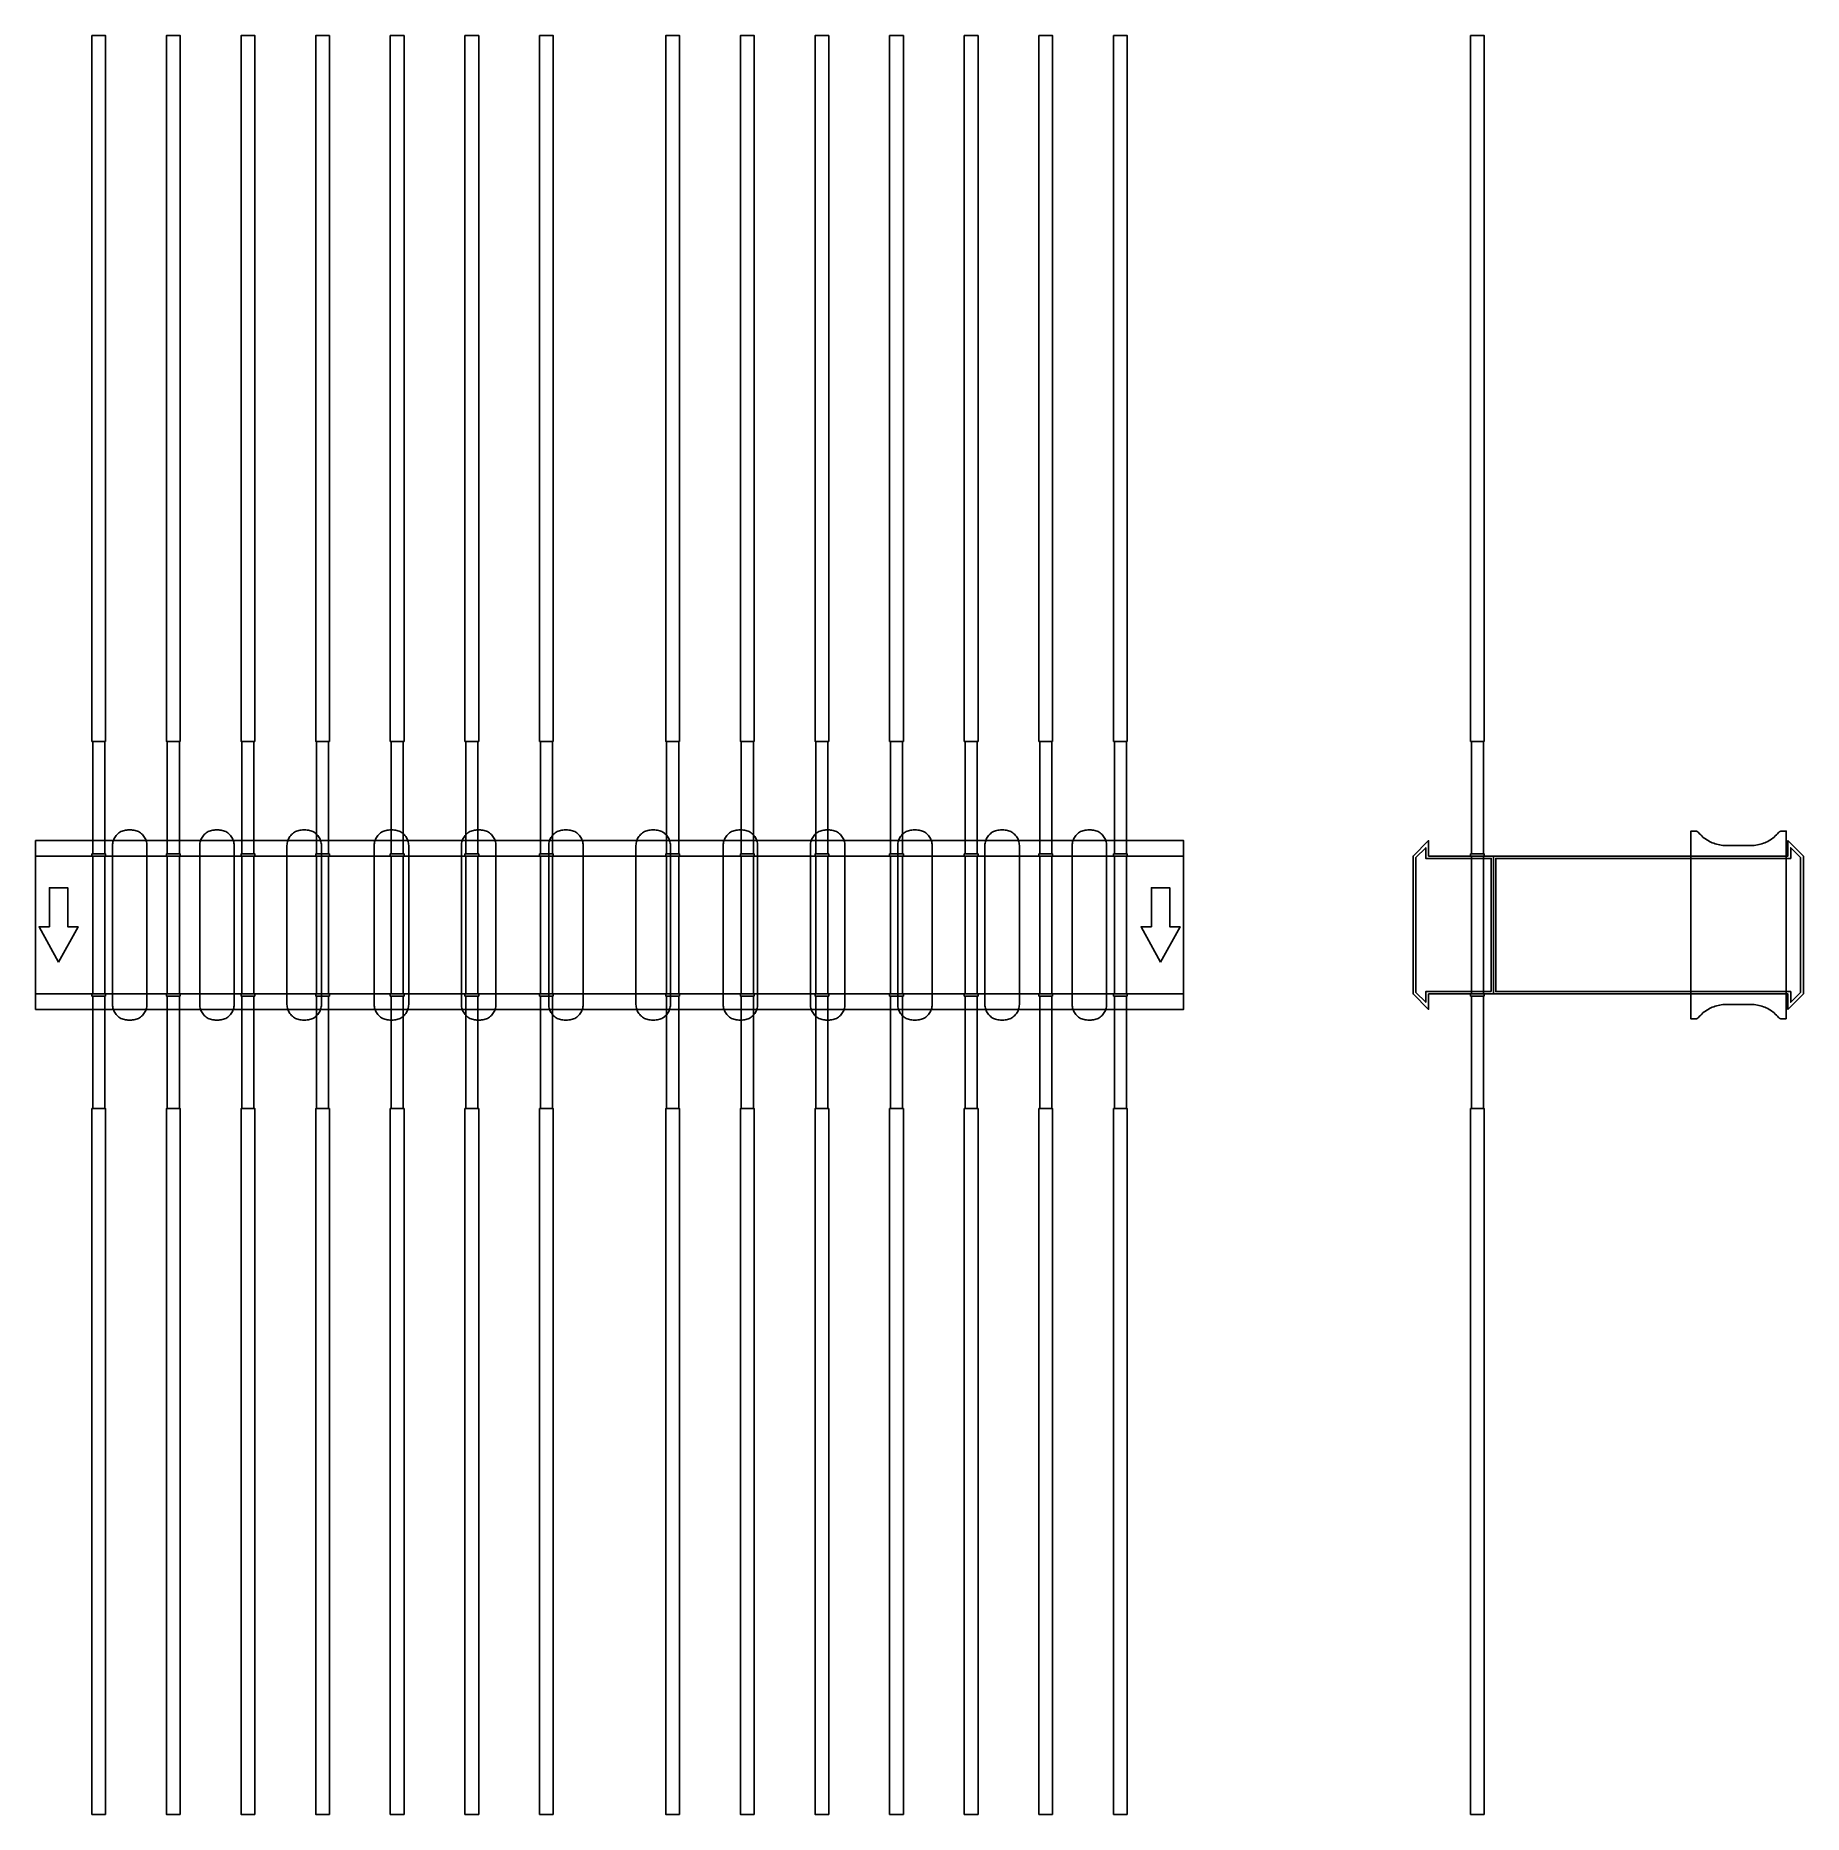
# Model space of a CAD drawing. Extents: x 0 to 1540, y -775 to 775.
import ezdxf

# ---------------------------------------------------------------- set-up
doc = ezdxf.new("R2010")
doc.units = 0
doc.layers.add('Halfen', color=7, linetype='CONTINUOUS')

msp = doc.modelspace()

# ---------------------------------------------------------------- linework, layer by layer
at = {"layer": 'Halfen', "color": 7}
for points in [[(61, 160), (61, 775), (49, 775), (49, 160)], [(126, 160), (126, 775), (114, 775), (114, 160)], [(191, 160), (191, 775), (179, 775), (179, 160)], [(256, 160), (256, 775), (244, 775), (244, 160)], [(321, 160), (321, 775), (309, 775), (309, 160)], [(386, 160), (386, 775), (374, 775), (374, 160)], [(451, 160), (451, 775), (439, 775), (439, 160)], [(561, 160), (561, 775), (549, 775), (549, 160)], [(626, 160), (626, 775), (614, 775), (614, 160)], [(691, 160), (691, 775), (679, 775), (679, 160)], [(756, 160), (756, 775), (744, 775), (744, 160)], [(821, 160), (821, 775), (809, 775), (809, 160)], [(886, 160), (886, 775), (874, 775), (874, 160)], [(951, 160), (951, 775), (939, 775), (939, 160)], [(1262, 160), (1262, 775), (1250, 775), (1250, 160)], [(60.25, 62), (60.25, 160), (49.75, 160), (49.75, 62)], [(125.25, 62), (125.25, 160), (114.75, 160), (114.75, 62)], [(190.25, 62), (190.25, 160), (179.75, 160), (179.75, 62)], [(255.25, 62), (255.25, 160), (244.75, 160), (244.75, 62)], [(320.25, 62), (320.25, 160), (309.75, 160), (309.75, 62)], [(385.25, 62), (385.25, 160), (374.75, 160), (374.75, 62)], [(450.25, 62), (450.25, 160), (439.75, 160), (439.75, 62)], [(560.25, 62), (560.25, 160), (549.75, 160), (549.75, 62)], [(625.25, 62), (625.25, 160), (614.75, 160), (614.75, 62)], [(690.25, 62), (690.25, 160), (679.75, 160), (679.75, 62)], [(755.25, 62), (755.25, 160), (744.75, 160), (744.75, 62)], [(820.25, 62), (820.25, 160), (809.75, 160), (809.75, 62)], [(885.25, 62), (885.25, 160), (874.75, 160), (874.75, 62)], [(950.25, 62), (950.25, 160), (939.75, 160), (939.75, 62)], [(1261.25, 62), (1261.25, 160), (1250.75, 160), (1250.75, 62)], [(97, -69.3), (97, -56.8), (97, 69.3), (96.958, 70.359), (96.834, 71.412), (96.627, 72.452), (96.339, 73.472), (95.972, 74.466), (95.529, 75.429), (95.011, 76.354), (94.422, 77.235), (93.765, 78.068), (93.046, 78.846), (92.268, 79.565), (91.435, 80.222), (90.554, 80.811), (89.629, 81.329), (88.666, 81.772), (87.672, 82.139), (86.652, 82.427), (85.612, 82.634), (84.559, 82.758), (83.5, 82.8), (80.5, 82.8), (79.441, 82.758), (78.388, 82.634), (77.348, 82.427), (76.328, 82.139), (75.334, 81.772), (74.371, 81.329), (73.446, 80.811), (72.565, 80.222), (71.732, 79.565), (70.954, 78.846), (70.235, 78.068), (69.578, 77.235), (68.989, 76.354), (68.471, 75.429), (68.028, 74.466), (67.661, 73.472), (67.373, 72.452), (67.166, 71.412), (67.042, 70.359), (67, 69.3), (67, -56.8), (67, -69.3), (67.042, -70.359), (67.166, -71.412), (67.373, -72.452), (67.661, -73.472), (68.028, -74.466), (68.471, -75.429), (68.989, -76.354), (69.578, -77.235), (70.235, -78.068), (70.954, -78.846), (71.732, -79.565), (72.565, -80.222), (73.446, -80.811), (74.371, -81.329), (75.334, -81.772), (76.328, -82.139), (77.348, -82.427), (78.388, -82.634), (79.441, -82.758), (80.5, -82.8), (83.5, -82.8), (84.559, -82.758), (85.612, -82.634), (86.652, -82.427), (87.672, -82.139), (88.666, -81.772), (89.629, -81.329), (90.554, -80.811), (91.435, -80.222), (92.268, -79.565), (93.046, -78.846), (93.765, -78.068), (94.422, -77.235), (95.011, -76.354), (95.529, -75.429), (95.972, -74.466), (96.339, -73.472), (96.627, -72.452), (96.834, -71.412), (96.958, -70.359), (97, -69.3)], [(173, -69.3), (173, -56.8), (173, 69.3), (172.958, 70.359), (172.834, 71.412), (172.627, 72.452), (172.339, 73.472), (171.972, 74.466), (171.529, 75.429), (171.011, 76.354), (170.422, 77.235), (169.765, 78.068), (169.046, 78.846), (168.268, 79.565), (167.435, 80.222), (166.554, 80.811), (165.629, 81.329), (164.666, 81.772), (163.672, 82.139), (162.652, 82.427), (161.612, 82.634), (160.559, 82.758), (159.5, 82.8), (156.5, 82.8), (155.441, 82.758), (154.388, 82.634), (153.348, 82.427), (152.328, 82.139), (151.334, 81.772), (150.371, 81.329), (149.446, 80.811), (148.565, 80.222), (147.732, 79.565), (146.954, 78.846), (146.235, 78.068), (145.578, 77.235), (144.989, 76.354), (144.471, 75.429), (144.028, 74.466), (143.661, 73.472), (143.373, 72.452), (143.166, 71.412), (143.042, 70.359), (143, 69.3), (143, -56.8), (143, -69.3), (143.042, -70.359), (143.166, -71.412), (143.373, -72.452), (143.661, -73.472), (144.028, -74.466), (144.471, -75.429), (144.989, -76.354), (145.578, -77.235), (146.235, -78.068), (146.954, -78.846), (147.732, -79.565), (148.565, -80.222), (149.446, -80.811), (150.371, -81.329), (151.334, -81.772), (152.328, -82.139), (153.348, -82.427), (154.388, -82.634), (155.441, -82.758), (156.5, -82.8), (159.5, -82.8), (160.559, -82.758), (161.612, -82.634), (162.652, -82.427), (163.672, -82.139), (164.666, -81.772), (165.629, -81.329), (166.554, -80.811), (167.435, -80.222), (168.268, -79.565), (169.046, -78.846), (169.765, -78.068), (170.422, -77.235), (171.011, -76.354), (171.529, -75.429), (171.972, -74.466), (172.339, -73.472), (172.627, -72.452), (172.834, -71.412), (172.958, -70.359), (173, -69.3)], [(249, -69.3), (249, -56.8), (249, 69.3), (248.958, 70.359), (248.834, 71.412), (248.627, 72.452), (248.339, 73.472), (247.972, 74.466), (247.529, 75.429), (247.011, 76.354), (246.422, 77.235), (245.765, 78.068), (245.046, 78.846), (244.268, 79.565), (243.435, 80.222), (242.554, 80.811), (241.629, 81.329), (240.666, 81.772), (239.672, 82.139), (238.652, 82.427), (237.612, 82.634), (236.559, 82.758), (235.5, 82.8), (232.5, 82.8), (231.441, 82.758), (230.388, 82.634), (229.348, 82.427), (228.328, 82.139), (227.334, 81.772), (226.371, 81.329), (225.446, 80.811), (224.565, 80.222), (223.732, 79.565), (222.954, 78.846), (222.235, 78.068), (221.578, 77.235), (220.989, 76.354), (220.471, 75.429), (220.028, 74.466), (219.661, 73.472), (219.373, 72.452), (219.166, 71.412), (219.042, 70.359), (219, 69.3), (219, -56.8), (219, -69.3), (219.042, -70.359), (219.166, -71.412), (219.373, -72.452), (219.661, -73.472), (220.028, -74.466), (220.471, -75.429), (220.989, -76.354), (221.578, -77.235), (222.235, -78.068), (222.954, -78.846), (223.732, -79.565), (224.565, -80.222), (225.446, -80.811), (226.371, -81.329), (227.334, -81.772), (228.328, -82.139), (229.348, -82.427), (230.388, -82.634), (231.441, -82.758), (232.5, -82.8), (235.5, -82.8), (236.559, -82.758), (237.612, -82.634), (238.652, -82.427), (239.672, -82.139), (240.666, -81.772), (241.629, -81.329), (242.554, -80.811), (243.435, -80.222), (244.268, -79.565), (245.046, -78.846), (245.765, -78.068), (246.422, -77.235), (247.011, -76.354), (247.529, -75.429), (247.972, -74.466), (248.339, -73.472), (248.627, -72.452), (248.834, -71.412), (248.958, -70.359), (249, -69.3)], [(325, -69.3), (325, -56.8), (325, 69.3), (324.958, 70.359), (324.834, 71.412), (324.627, 72.452), (324.339, 73.472), (323.972, 74.466), (323.529, 75.429), (323.011, 76.354), (322.422, 77.235), (321.765, 78.068), (321.046, 78.846), (320.268, 79.565), (319.435, 80.222), (318.554, 80.811), (317.629, 81.329), (316.666, 81.772), (315.672, 82.139), (314.652, 82.427), (313.612, 82.634), (312.559, 82.758), (311.5, 82.8), (308.5, 82.8), (307.441, 82.758), (306.388, 82.634), (305.348, 82.427), (304.328, 82.139), (303.334, 81.772), (302.371, 81.329), (301.446, 80.811), (300.565, 80.222), (299.732, 79.565), (298.954, 78.846), (298.235, 78.068), (297.578, 77.235), (296.989, 76.354), (296.471, 75.429), (296.028, 74.466), (295.661, 73.472), (295.373, 72.452), (295.166, 71.412), (295.042, 70.359), (295, 69.3), (295, -56.8), (295, -69.3), (295.042, -70.359), (295.166, -71.412), (295.373, -72.452), (295.661, -73.472), (296.028, -74.466), (296.471, -75.429), (296.989, -76.354), (297.578, -77.235), (298.235, -78.068), (298.954, -78.846), (299.732, -79.565), (300.565, -80.222), (301.446, -80.811), (302.371, -81.329), (303.334, -81.772), (304.328, -82.139), (305.348, -82.427), (306.388, -82.634), (307.441, -82.758), (308.5, -82.8), (311.5, -82.8), (312.559, -82.758), (313.612, -82.634), (314.652, -82.427), (315.672, -82.139), (316.666, -81.772), (317.629, -81.329), (318.554, -80.811), (319.435, -80.222), (320.268, -79.565), (321.046, -78.846), (321.765, -78.068), (322.422, -77.235), (323.011, -76.354), (323.529, -75.429), (323.972, -74.466), (324.339, -73.472), (324.627, -72.452), (324.834, -71.412), (324.958, -70.359), (325, -69.3)], [(401, -69.3), (401, -56.8), (401, 69.3), (400.958, 70.359), (400.834, 71.412), (400.627, 72.452), (400.339, 73.472), (399.972, 74.466), (399.529, 75.429), (399.011, 76.354), (398.422, 77.235), (397.765, 78.068), (397.046, 78.846), (396.268, 79.565), (395.435, 80.222), (394.554, 80.811), (393.629, 81.329), (392.666, 81.772), (391.672, 82.139), (390.652, 82.427), (389.612, 82.634), (388.559, 82.758), (387.5, 82.8), (384.5, 82.8), (383.441, 82.758), (382.388, 82.634), (381.348, 82.427), (380.328, 82.139), (379.334, 81.772), (378.371, 81.329), (377.446, 80.811), (376.565, 80.222), (375.732, 79.565), (374.954, 78.846), (374.235, 78.068), (373.578, 77.235), (372.989, 76.354), (372.471, 75.429), (372.028, 74.466), (371.661, 73.472), (371.373, 72.452), (371.166, 71.412), (371.042, 70.359), (371, 69.3), (371, -56.8), (371, -69.3), (371.042, -70.359), (371.166, -71.412), (371.373, -72.452), (371.661, -73.472), (372.028, -74.466), (372.471, -75.429), (372.989, -76.354), (373.578, -77.235), (374.235, -78.068), (374.954, -78.846), (375.732, -79.565), (376.565, -80.222), (377.446, -80.811), (378.371, -81.329), (379.334, -81.772), (380.328, -82.139), (381.348, -82.427), (382.388, -82.634), (383.441, -82.758), (384.5, -82.8), (387.5, -82.8), (388.559, -82.758), (389.612, -82.634), (390.652, -82.427), (391.672, -82.139), (392.666, -81.772), (393.629, -81.329), (394.554, -80.811), (395.435, -80.222), (396.268, -79.565), (397.046, -78.846), (397.765, -78.068), (398.422, -77.235), (399.011, -76.354), (399.529, -75.429), (399.972, -74.466), (400.339, -73.472), (400.627, -72.452), (400.834, -71.412), (400.958, -70.359), (401, -69.3)], [(477, -69.3), (477, -56.8), (477, 69.3), (476.958, 70.359), (476.834, 71.412), (476.627, 72.452), (476.339, 73.472), (475.972, 74.466), (475.529, 75.429), (475.011, 76.354), (474.422, 77.235), (473.765, 78.068), (473.046, 78.846), (472.268, 79.565), (471.435, 80.222), (470.554, 80.811), (469.629, 81.329), (468.666, 81.772), (467.672, 82.139), (466.652, 82.427), (465.612, 82.634), (464.559, 82.758), (463.5, 82.8), (460.5, 82.8), (459.441, 82.758), (458.388, 82.634), (457.348, 82.427), (456.328, 82.139), (455.334, 81.772), (454.371, 81.329), (453.446, 80.811), (452.565, 80.222), (451.732, 79.565), (450.954, 78.846), (450.235, 78.068), (449.578, 77.235), (448.989, 76.354), (448.471, 75.429), (448.028, 74.466), (447.661, 73.472), (447.373, 72.452), (447.166, 71.412), (447.042, 70.359), (447, 69.3), (447, -56.8), (447, -69.3), (447.042, -70.359), (447.166, -71.412), (447.373, -72.452), (447.661, -73.472), (448.028, -74.466), (448.471, -75.429), (448.989, -76.354), (449.578, -77.235), (450.235, -78.068), (450.954, -78.846), (451.732, -79.565), (452.565, -80.222), (453.446, -80.811), (454.371, -81.329), (455.334, -81.772), (456.328, -82.139), (457.348, -82.427), (458.388, -82.634), (459.441, -82.758), (460.5, -82.8), (463.5, -82.8), (464.559, -82.758), (465.612, -82.634), (466.652, -82.427), (467.672, -82.139), (468.666, -81.772), (469.629, -81.329), (470.554, -80.811), (471.435, -80.222), (472.268, -79.565), (473.046, -78.846), (473.765, -78.068), (474.422, -77.235), (475.011, -76.354), (475.529, -75.429), (475.972, -74.466), (476.339, -73.472), (476.627, -72.452), (476.834, -71.412), (476.958, -70.359), (477, -69.3)], [(553, -69.3), (553, -56.8), (553, 69.3), (552.958, 70.359), (552.834, 71.412), (552.627, 72.452), (552.339, 73.472), (551.972, 74.466), (551.529, 75.429), (551.011, 76.354), (550.422, 77.235), (549.765, 78.068), (549.046, 78.846), (548.268, 79.565), (547.435, 80.222), (546.554, 80.811), (545.629, 81.329), (544.666, 81.772), (543.672, 82.139), (542.652, 82.427), (541.612, 82.634), (540.559, 82.758), (539.5, 82.8), (536.5, 82.8), (535.441, 82.758), (534.388, 82.634), (533.348, 82.427), (532.328, 82.139), (531.334, 81.772), (530.371, 81.329), (529.446, 80.811), (528.565, 80.222), (527.732, 79.565), (526.954, 78.846), (526.235, 78.068), (525.578, 77.235), (524.989, 76.354), (524.471, 75.429), (524.028, 74.466), (523.661, 73.472), (523.373, 72.452), (523.166, 71.412), (523.042, 70.359), (523, 69.3), (523, -56.8), (523, -69.3), (523.042, -70.359), (523.166, -71.412), (523.373, -72.452), (523.661, -73.472), (524.028, -74.466), (524.471, -75.429), (524.989, -76.354), (525.578, -77.235), (526.235, -78.068), (526.954, -78.846), (527.732, -79.565), (528.565, -80.222), (529.446, -80.811), (530.371, -81.329), (531.334, -81.772), (532.328, -82.139), (533.348, -82.427), (534.388, -82.634), (535.441, -82.758), (536.5, -82.8), (539.5, -82.8), (540.559, -82.758), (541.612, -82.634), (542.652, -82.427), (543.672, -82.139), (544.666, -81.772), (545.629, -81.329), (546.554, -80.811), (547.435, -80.222), (548.268, -79.565), (549.046, -78.846), (549.765, -78.068), (550.422, -77.235), (551.011, -76.354), (551.529, -75.429), (551.972, -74.466), (552.339, -73.472), (552.627, -72.452), (552.834, -71.412), (552.958, -70.359), (553, -69.3)], [(629, -69.3), (629, -56.8), (629, 69.3), (628.958, 70.359), (628.834, 71.412), (628.627, 72.452), (628.339, 73.472), (627.972, 74.466), (627.529, 75.429), (627.011, 76.354), (626.422, 77.235), (625.765, 78.068), (625.046, 78.846), (624.268, 79.565), (623.435, 80.222), (622.554, 80.811), (621.629, 81.329), (620.666, 81.772), (619.672, 82.139), (618.652, 82.427), (617.612, 82.634), (616.559, 82.758), (615.5, 82.8), (612.5, 82.8), (611.441, 82.758), (610.388, 82.634), (609.348, 82.427), (608.328, 82.139), (607.334, 81.772), (606.371, 81.329), (605.446, 80.811), (604.565, 80.222), (603.732, 79.565), (602.954, 78.846), (602.235, 78.068), (601.578, 77.235), (600.989, 76.354), (600.471, 75.429), (600.028, 74.466), (599.661, 73.472), (599.373, 72.452), (599.166, 71.412), (599.042, 70.359), (599, 69.3), (599, -56.8), (599, -69.3), (599.042, -70.359), (599.166, -71.412), (599.373, -72.452), (599.661, -73.472), (600.028, -74.466), (600.471, -75.429), (600.989, -76.354), (601.578, -77.235), (602.235, -78.068), (602.954, -78.846), (603.732, -79.565), (604.565, -80.222), (605.446, -80.811), (606.371, -81.329), (607.334, -81.772), (608.328, -82.139), (609.348, -82.427), (610.388, -82.634), (611.441, -82.758), (612.5, -82.8), (615.5, -82.8), (616.559, -82.758), (617.612, -82.634), (618.652, -82.427), (619.672, -82.139), (620.666, -81.772), (621.629, -81.329), (622.554, -80.811), (623.435, -80.222), (624.268, -79.565), (625.046, -78.846), (625.765, -78.068), (626.422, -77.235), (627.011, -76.354), (627.529, -75.429), (627.972, -74.466), (628.339, -73.472), (628.627, -72.452), (628.834, -71.412), (628.958, -70.359), (629, -69.3)], [(705, -69.3), (705, -56.8), (705, 69.3), (704.958, 70.359), (704.834, 71.412), (704.627, 72.452), (704.339, 73.472), (703.972, 74.466), (703.529, 75.429), (703.011, 76.354), (702.422, 77.235), (701.765, 78.068), (701.046, 78.846), (700.268, 79.565), (699.435, 80.222), (698.554, 80.811), (697.629, 81.329), (696.666, 81.772), (695.672, 82.139), (694.652, 82.427), (693.612, 82.634), (692.559, 82.758), (691.5, 82.8), (688.5, 82.8), (687.441, 82.758), (686.388, 82.634), (685.348, 82.427), (684.328, 82.139), (683.334, 81.772), (682.371, 81.329), (681.446, 80.811), (680.565, 80.222), (679.732, 79.565), (678.954, 78.846), (678.235, 78.068), (677.578, 77.235), (676.989, 76.354), (676.471, 75.429), (676.028, 74.466), (675.661, 73.472), (675.373, 72.452), (675.166, 71.412), (675.042, 70.359), (675, 69.3), (675, -56.8), (675, -69.3), (675.042, -70.359), (675.166, -71.412), (675.373, -72.452), (675.661, -73.472), (676.028, -74.466), (676.471, -75.429), (676.989, -76.354), (677.578, -77.235), (678.235, -78.068), (678.954, -78.846), (679.732, -79.565), (680.565, -80.222), (681.446, -80.811), (682.371, -81.329), (683.334, -81.772), (684.328, -82.139), (685.348, -82.427), (686.388, -82.634), (687.441, -82.758), (688.5, -82.8), (691.5, -82.8), (692.559, -82.758), (693.612, -82.634), (694.652, -82.427), (695.672, -82.139), (696.666, -81.772), (697.629, -81.329), (698.554, -80.811), (699.435, -80.222), (700.268, -79.565), (701.046, -78.846), (701.765, -78.068), (702.422, -77.235), (703.011, -76.354), (703.529, -75.429), (703.972, -74.466), (704.339, -73.472), (704.627, -72.452), (704.834, -71.412), (704.958, -70.359), (705, -69.3)], [(781, -69.3), (781, -56.8), (781, 69.3), (780.958, 70.359), (780.834, 71.412), (780.627, 72.452), (780.339, 73.472), (779.972, 74.466), (779.529, 75.429), (779.011, 76.354), (778.422, 77.235), (777.765, 78.068), (777.046, 78.846), (776.268, 79.565), (775.435, 80.222), (774.554, 80.811), (773.629, 81.329), (772.666, 81.772), (771.672, 82.139), (770.652, 82.427), (769.612, 82.634), (768.559, 82.758), (767.5, 82.8), (764.5, 82.8), (763.441, 82.758), (762.388, 82.634), (761.348, 82.427), (760.328, 82.139), (759.334, 81.772), (758.371, 81.329), (757.446, 80.811), (756.565, 80.222), (755.732, 79.565), (754.954, 78.846), (754.235, 78.068), (753.578, 77.235), (752.989, 76.354), (752.471, 75.429), (752.028, 74.466), (751.661, 73.472), (751.373, 72.452), (751.166, 71.412), (751.042, 70.359), (751, 69.3), (751, -56.8), (751, -69.3), (751.042, -70.359), (751.166, -71.412), (751.373, -72.452), (751.661, -73.472), (752.028, -74.466), (752.471, -75.429), (752.989, -76.354), (753.578, -77.235), (754.235, -78.068), (754.954, -78.846), (755.732, -79.565), (756.565, -80.222), (757.446, -80.811), (758.371, -81.329), (759.334, -81.772), (760.328, -82.139), (761.348, -82.427), (762.388, -82.634), (763.441, -82.758), (764.5, -82.8), (767.5, -82.8), (768.559, -82.758), (769.612, -82.634), (770.652, -82.427), (771.672, -82.139), (772.666, -81.772), (773.629, -81.329), (774.554, -80.811), (775.435, -80.222), (776.268, -79.565), (777.046, -78.846), (777.765, -78.068), (778.422, -77.235), (779.011, -76.354), (779.529, -75.429), (779.972, -74.466), (780.339, -73.472), (780.627, -72.452), (780.834, -71.412), (780.958, -70.359), (781, -69.3)], [(857, -69.3), (857, -56.8), (857, 69.3), (856.958, 70.359), (856.834, 71.412), (856.627, 72.452), (856.339, 73.472), (855.972, 74.466), (855.529, 75.429), (855.011, 76.354), (854.422, 77.235), (853.765, 78.068), (853.046, 78.846), (852.268, 79.565), (851.435, 80.222), (850.554, 80.811), (849.629, 81.329), (848.666, 81.772), (847.672, 82.139), (846.652, 82.427), (845.612, 82.634), (844.559, 82.758), (843.5, 82.8), (840.5, 82.8), (839.441, 82.758), (838.388, 82.634), (837.348, 82.427), (836.328, 82.139), (835.334, 81.772), (834.371, 81.329), (833.446, 80.811), (832.565, 80.222), (831.732, 79.565), (830.954, 78.846), (830.235, 78.068), (829.578, 77.235), (828.989, 76.354), (828.471, 75.429), (828.028, 74.466), (827.661, 73.472), (827.373, 72.452), (827.166, 71.412), (827.042, 70.359), (827, 69.3), (827, -56.8), (827, -69.3), (827.042, -70.359), (827.166, -71.412), (827.373, -72.452), (827.661, -73.472), (828.028, -74.466), (828.471, -75.429), (828.989, -76.354), (829.578, -77.235), (830.235, -78.068), (830.954, -78.846), (831.732, -79.565), (832.565, -80.222), (833.446, -80.811), (834.371, -81.329), (835.334, -81.772), (836.328, -82.139), (837.348, -82.427), (838.388, -82.634), (839.441, -82.758), (840.5, -82.8), (843.5, -82.8), (844.559, -82.758), (845.612, -82.634), (846.652, -82.427), (847.672, -82.139), (848.666, -81.772), (849.629, -81.329), (850.554, -80.811), (851.435, -80.222), (852.268, -79.565), (853.046, -78.846), (853.765, -78.068), (854.422, -77.235), (855.011, -76.354), (855.529, -75.429), (855.972, -74.466), (856.339, -73.472), (856.627, -72.452), (856.834, -71.412), (856.958, -70.359), (857, -69.3)], [(933, -69.3), (933, -56.8), (933, 69.3), (932.958, 70.359), (932.834, 71.412), (932.627, 72.452), (932.339, 73.472), (931.972, 74.466), (931.529, 75.429), (931.011, 76.354), (930.422, 77.235), (929.765, 78.068), (929.046, 78.846), (928.268, 79.565), (927.435, 80.222), (926.554, 80.811), (925.629, 81.329), (924.666, 81.772), (923.672, 82.139), (922.652, 82.427), (921.612, 82.634), (920.559, 82.758), (919.5, 82.8), (916.5, 82.8), (915.441, 82.758), (914.388, 82.634), (913.348, 82.427), (912.328, 82.139), (911.334, 81.772), (910.371, 81.329), (909.446, 80.811), (908.565, 80.222), (907.732, 79.565), (906.954, 78.846), (906.235, 78.068), (905.578, 77.235), (904.989, 76.354), (904.471, 75.429), (904.028, 74.466), (903.661, 73.472), (903.373, 72.452), (903.166, 71.412), (903.042, 70.359), (903, 69.3), (903, -56.8), (903, -69.3), (903.042, -70.359), (903.166, -71.412), (903.373, -72.452), (903.661, -73.472), (904.028, -74.466), (904.471, -75.429), (904.989, -76.354), (905.578, -77.235), (906.235, -78.068), (906.954, -78.846), (907.732, -79.565), (908.565, -80.222), (909.446, -80.811), (910.371, -81.329), (911.334, -81.772), (912.328, -82.139), (913.348, -82.427), (914.388, -82.634), (915.441, -82.758), (916.5, -82.8), (919.5, -82.8), (920.559, -82.758), (921.612, -82.634), (922.652, -82.427), (923.672, -82.139), (924.666, -81.772), (925.629, -81.329), (926.554, -80.811), (927.435, -80.222), (928.268, -79.565), (929.046, -78.846), (929.765, -78.068), (930.422, -77.235), (931.011, -76.354), (931.529, -75.429), (931.972, -74.466), (932.339, -73.472), (932.627, -72.452), (932.834, -71.412), (932.958, -70.359), (933, -69.3)], [(1525, -81.8), (1525, 81.8), (1521, 81.8), (1520.846, 81.797), (1520.691, 81.786), (1520.538, 81.769), (1520.385, 81.746), (1520.234, 81.715), (1520.084, 81.678), (1519.936, 81.634), (1519.789, 81.584), (1519.646, 81.527), (1519.505, 81.464), (1519.366, 81.395), (1519.231, 81.32), (1519.1, 81.239), (1518.972, 81.153), (1518.848, 81.06), (1518.728, 80.963), (1518.613, 80.86), (1518.502, 80.752), (1518.397, 80.639), (1518.296, 80.522), (1517.41, 79.491), (1516.479, 78.5), (1515.505, 77.551), (1514.491, 76.646), (1513.437, 75.787), (1512.347, 74.975), (1511.222, 74.211), (1510.064, 73.499), (1508.876, 72.838), (1507.66, 72.23), (1506.418, 71.676), (1505.153, 71.178), (1503.867, 70.736), (1502.563, 70.351), (1501.243, 70.024), (1499.911, 69.756), (1498.567, 69.547), (1497.216, 69.397), (1495.859, 69.307), (1494.5, 69.277), (1472.5, 69.277), (1471.141, 69.307), (1469.784, 69.397), (1468.433, 69.547), (1467.089, 69.756), (1465.757, 70.024), (1464.437, 70.351), (1463.133, 70.736), (1461.847, 71.178), (1460.582, 71.676), (1459.34, 72.23), (1458.124, 72.838), (1456.936, 73.499), (1455.778, 74.211), (1454.653, 74.975), (1453.563, 75.787), (1452.509, 76.646), (1451.495, 77.551), (1450.521, 78.5), (1449.59, 79.491), (1448.704, 80.522), (1448.603, 80.639), (1448.498, 80.752), (1448.387, 80.86), (1448.272, 80.963), (1448.152, 81.06), (1448.028, 81.153), (1447.9, 81.239), (1447.769, 81.32), (1447.634, 81.395), (1447.495, 81.464), (1447.354, 81.527), (1447.211, 81.584), (1447.064, 81.634), (1446.916, 81.678), (1446.766, 81.715), (1446.615, 81.746), (1446.462, 81.769), (1446.309, 81.786), (1446.154, 81.797), (1446, 81.8), (1442, 81.8), (1442, -81.8), (1446, -81.8), (1446.154, -81.797), (1446.309, -81.786), (1446.462, -81.769), (1446.615, -81.746), (1446.766, -81.715), (1446.916, -81.678), (1447.064, -81.634), (1447.211, -81.584), (1447.354, -81.527), (1447.495, -81.464), (1447.634, -81.395), (1447.769, -81.32), (1447.9, -81.239), (1448.028, -81.153), (1448.152, -81.06), (1448.272, -80.963), (1448.387, -80.86), (1448.498, -80.752), (1448.603, -80.639), (1448.704, -80.522), (1449.59, -79.491), (1450.521, -78.5), (1451.495, -77.551), (1452.509, -76.646), (1453.563, -75.787), (1454.653, -74.975), (1455.778, -74.211), (1456.936, -73.499), (1458.124, -72.838), (1459.34, -72.23), (1460.582, -71.676), (1461.847, -71.178), (1463.133, -70.736), (1464.437, -70.351), (1465.757, -70.024), (1467.089, -69.756), (1468.433, -69.547), (1469.784, -69.397), (1471.141, -69.307), (1472.5, -69.277), (1494.5, -69.277), (1495.859, -69.307), (1497.216, -69.397), (1498.567, -69.547), (1499.911, -69.756), (1501.243, -70.024), (1502.563, -70.351), (1503.867, -70.736), (1505.153, -71.178), (1506.418, -71.676), (1507.66, -72.23), (1508.876, -72.838), (1510.064, -73.499), (1511.222, -74.211), (1512.347, -74.975), (1513.437, -75.787), (1514.491, -76.646), (1515.505, -77.551), (1516.479, -78.5), (1517.41, -79.491), (1518.296, -80.522), (1518.397, -80.639), (1518.502, -80.752), (1518.613, -80.86), (1518.728, -80.963), (1518.848, -81.06), (1518.972, -81.153), (1519.1, -81.239), (1519.231, -81.32), (1519.366, -81.395), (1519.505, -81.464), (1519.646, -81.527), (1519.789, -81.584), (1519.936, -81.634), (1520.084, -81.678), (1520.234, -81.715), (1520.385, -81.746), (1520.538, -81.769), (1520.691, -81.786), (1520.846, -81.797), (1521, -81.8)], [(0, -73.5), (1000, -73.5), (1000, 73.5), (0, 73.5)], [(61, 60), (61, 62), (49, 62), (49, 60)], [(126, 60), (126, 62), (114, 62), (114, 60)], [(191, 60), (191, 62), (179, 62), (179, 60)], [(256, 60), (256, 62), (244, 62), (244, 60)], [(321, 60), (321, 62), (309, 62), (309, 60)], [(386, 60), (386, 62), (374, 62), (374, 60)], [(451, 60), (451, 62), (439, 62), (439, 60)], [(561, 60), (561, 62), (549, 62), (549, 60)], [(626, 60), (626, 62), (614, 62), (614, 60)], [(691, 60), (691, 62), (679, 62), (679, 60)], [(756, 60), (756, 62), (744, 62), (744, 60)], [(821, 60), (821, 62), (809, 62), (809, 60)], [(886, 60), (886, 62), (874, 62), (874, 60)], [(951, 60), (951, 62), (939, 62), (939, 60)], [(1270, -60), (1270, 60), (1213.5, 60), (1213.5, 73.5), (1200, 60), (1200, -60), (1213.5, -73.5), (1213.5, -60)], [(1268, -58), (1268, 58), (1211, 58), (1211, 67.25), (1202.5, 58.75), (1202.5, -58.75), (1211, -67.25), (1211, -58)], [(1262, 60), (1262, 62), (1250, 62), (1250, 60)], [(1540, -60), (1540, 60), (1526.5, 73.5), (1526.5, 60), (1270, 60), (1270, -60), (1526.5, -60), (1526.5, -73.5)], [(1537.5, -58.75), (1537.5, 58.75), (1529, 67.25), (1529, 58), (1272, 58), (1272, -58), (1529, -58), (1529, -67.25)], [(0, -60), (1000, -60), (1000, 60), (0, 60)], [(60.25, -60), (60.25, 60), (49.75, 60), (49.75, -60)], [(125.25, -60), (125.25, 60), (114.75, 60), (114.75, -60)], [(190.25, -60), (190.25, 60), (179.75, 60), (179.75, -60)], [(255.25, -60), (255.25, 60), (244.75, 60), (244.75, -60)], [(320.25, -60), (320.25, 60), (309.75, 60), (309.75, -60)], [(385.25, -60), (385.25, 60), (374.75, 60), (374.75, -60)], [(450.25, -60), (450.25, 60), (439.75, 60), (439.75, -60)], [(560.25, -60), (560.25, 60), (549.75, 60), (549.75, -60)], [(625.25, -60), (625.25, 60), (614.75, 60), (614.75, -60)], [(690.25, -60), (690.25, 60), (679.75, 60), (679.75, -60)], [(755.25, -60), (755.25, 60), (744.75, 60), (744.75, -60)], [(820.25, -60), (820.25, 60), (809.75, 60), (809.75, -60)], [(885.25, -60), (885.25, 60), (874.75, 60), (874.75, -60)], [(950.25, -60), (950.25, 60), (939.75, 60), (939.75, -60)], [(1261.25, -60), (1261.25, 60), (1250.75, 60), (1250.75, -60)], [(20, -32.5), (37, -1.5), (28, -1.5), (28, 32.5), (12, 32.5), (12, -1.5), (3, -1.5)], [(980, -32.5), (997, -1.5), (988, -1.5), (988, 32.5), (972, 32.5), (972, -1.5), (963, -1.5)], [(61, -62), (61, -60), (49, -60), (49, -62)], [(60.25, -160), (60.25, -62), (49.75, -62), (49.75, -160)], [(126, -62), (126, -60), (114, -60), (114, -62)], [(125.25, -160), (125.25, -62), (114.75, -62), (114.75, -160)], [(191, -62), (191, -60), (179, -60), (179, -62)], [(190.25, -160), (190.25, -62), (179.75, -62), (179.75, -160)], [(256, -62), (256, -60), (244, -60), (244, -62)], [(255.25, -160), (255.25, -62), (244.75, -62), (244.75, -160)], [(321, -62), (321, -60), (309, -60), (309, -62)], [(320.25, -160), (320.25, -62), (309.75, -62), (309.75, -160)], [(386, -62), (386, -60), (374, -60), (374, -62)], [(385.25, -160), (385.25, -62), (374.75, -62), (374.75, -160)], [(451, -62), (451, -60), (439, -60), (439, -62)], [(450.25, -160), (450.25, -62), (439.75, -62), (439.75, -160)], [(561, -62), (561, -60), (549, -60), (549, -62)], [(560.25, -160), (560.25, -62), (549.75, -62), (549.75, -160)], [(626, -62), (626, -60), (614, -60), (614, -62)], [(625.25, -160), (625.25, -62), (614.75, -62), (614.75, -160)], [(691, -62), (691, -60), (679, -60), (679, -62)], [(690.25, -160), (690.25, -62), (679.75, -62), (679.75, -160)], [(756, -62), (756, -60), (744, -60), (744, -62)], [(755.25, -160), (755.25, -62), (744.75, -62), (744.75, -160)], [(821, -62), (821, -60), (809, -60), (809, -62)], [(820.25, -160), (820.25, -62), (809.75, -62), (809.75, -160)], [(886, -62), (886, -60), (874, -60), (874, -62)], [(885.25, -160), (885.25, -62), (874.75, -62), (874.75, -160)], [(951, -62), (951, -60), (939, -60), (939, -62)], [(950.25, -160), (950.25, -62), (939.75, -62), (939.75, -160)], [(1262, -62), (1262, -60), (1250, -60), (1250, -62)], [(1261.25, -160), (1261.25, -62), (1250.75, -62), (1250.75, -160)], [(61, -775), (61, -160), (49, -160), (49, -775)], [(126, -775), (126, -160), (114, -160), (114, -775)], [(191, -775), (191, -160), (179, -160), (179, -775)], [(256, -775), (256, -160), (244, -160), (244, -775)], [(321, -775), (321, -160), (309, -160), (309, -775)], [(386, -775), (386, -160), (374, -160), (374, -775)], [(451, -775), (451, -160), (439, -160), (439, -775)], [(561, -775), (561, -160), (549, -160), (549, -775)], [(626, -775), (626, -160), (614, -160), (614, -775)], [(691, -775), (691, -160), (679, -160), (679, -775)], [(756, -775), (756, -160), (744, -160), (744, -775)], [(821, -775), (821, -160), (809, -160), (809, -775)], [(886, -775), (886, -160), (874, -160), (874, -775)], [(951, -775), (951, -160), (939, -160), (939, -775)], [(1262, -775), (1262, -160), (1250, -160), (1250, -775)]]:
    msp.add_lwpolyline(points, close=True, dxfattribs=at)

doc.saveas('drawing.dxf')
